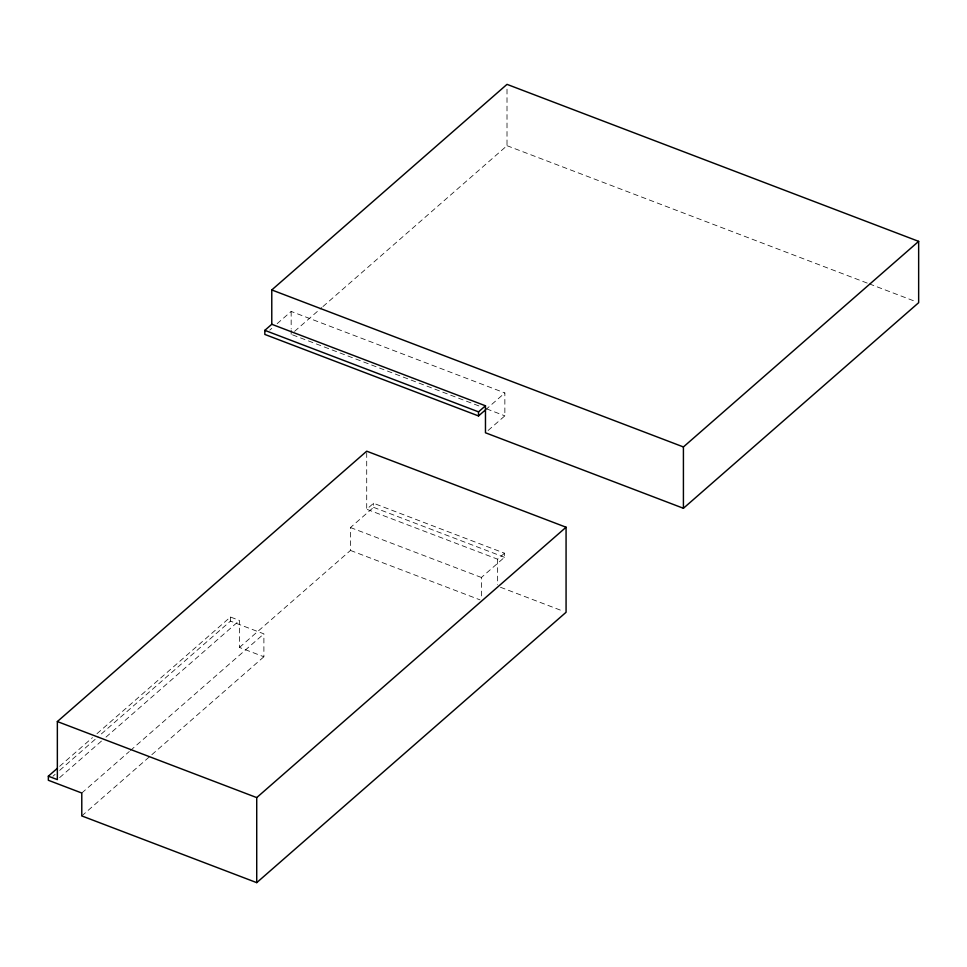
<?xml version="1.0" encoding="UTF-8"?>
<svg xmlns="http://www.w3.org/2000/svg" width="967" height="967" viewBox="0 0 967 967"><rect width="100%" height="100%" fill="white"/><g stroke="black" fill="none" stroke-linecap="round" stroke-linejoin="round"><path stroke-width="0.73" stroke-dasharray="4.83 3.63" d="M269.793 330.11L271.775 328.381M277.154 323.667L291.164 311.434L504.859 392.94L504.859 415.834L485.47 432.781M294.572 331.355L321.83 307.53M322.966 306.539L507.01 145.691L507.01 88.795M59.664 766.287L92.469 737.628M96.99 733.675L230.46 617.019L239.465 620.463L239.465 647.443L263.894 656.762L263.894 633.868L230.46 621.116L99.25 735.778M52.871 776.308L55.131 774.337M59.664 770.385L98.114 736.769M59.628 777.637L101.475 741.06M105.995 737.108L239.465 620.463M504.508 553.209L497.642 559.192L366.711 509.258L373.564 503.263L504.508 553.209L504.508 557.294L481.409 577.48L481.409 598.948M239.465 647.443L350.465 550.441L350.465 527.547L373.564 507.349L373.564 503.263M485.47 409.887L504.859 392.94M81.784 793.025L129.3 751.504M130.424 750.513L263.894 633.868M81.784 815.918L263.894 656.762M507.01 145.691L867.895 283.343M869.309 283.875L915.834 301.619M292.566 334.872L480.962 406.72M486.582 408.872L504.859 415.834M373.564 507.349L504.508 557.294M350.465 527.547L481.409 577.48M500.447 587.247L563.278 611.217M350.465 550.441L479.995 599.842M497.642 559.192L497.642 584.757M366.711 452.689L366.711 509.258M291.164 311.434L291.164 328.611M291.164 330.037L291.164 334.328M230.46 617.019L230.46 621.116"/><path stroke-width="1.45" d="M271.775 324.283L271.775 289.943L507.01 84.359L918.65 241.363L918.65 302.695L683.415 508.279L485.47 432.781L485.47 405.789L271.775 324.283L264.837 330.351L264.837 334.437L478.532 415.955L485.47 409.887M48.35 776.175L57.355 779.62L57.355 721.551L366.711 451.19L566.07 527.233L566.07 612.28L256.726 882.641L81.784 815.918L81.784 793.025L48.35 780.272L48.35 776.175L57.404 768.269M478.532 415.955L478.532 411.857L485.47 405.789M256.726 882.641L256.726 797.594L566.07 527.233M683.415 508.279L683.415 446.947L918.65 241.363M271.775 289.943L683.415 446.947M264.837 330.351L478.532 411.857M57.355 721.551L256.726 797.594"/></g></svg>
